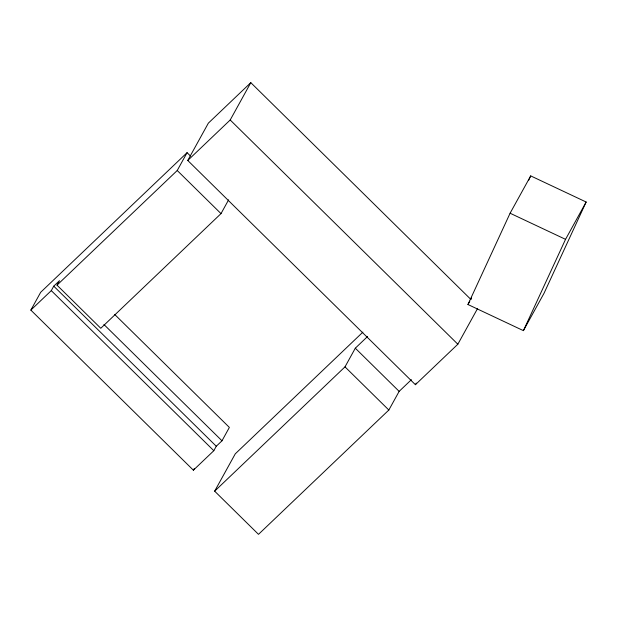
<?xml version="1.0" encoding="UTF-8"?>
<svg xmlns="http://www.w3.org/2000/svg" width="617" height="617" viewBox="0 0 617 617"><rect width="100%" height="100%" fill="white"/><g stroke="black" fill="none" stroke-linecap="round" stroke-linejoin="round"><path stroke-width="0.93" d="M467.956 304.52L510.097 213.227L530.705 175.899L586.15 202.014L544.009 293.314L523.401 330.643L467.956 304.52L469.784 301.204M528.692 180.241L530.705 175.899M523.401 330.643L565.542 239.342L586.15 202.014M114.739 314.508L229.37 427.419L221.989 440.793L216.274 446.245L213.814 450.703L193.376 470.193L30.85 310.104L40.691 292.273L187.074 152.669L190.499 156.039M30.85 310.104L51.288 290.615L53.748 286.157L59.463 280.704L57.003 285.162L100.779 328.283L221.009 213.621L228.614 199.839M57.003 285.162L177.233 170.5L187.074 152.669M477.543 308.554L457.845 344.224L415.403 384.7L187.761 160.466L208.361 123.138L250.81 82.655L470.91 299.469M187.761 160.466L230.203 119.983L250.81 82.655M193.376 470.193L194.27 468.573M411.4 379.679L399.145 391.371L388.841 410.035L258.5 534.345L214.662 491.163L235.27 453.834L362.889 332.131M214.662 491.163L345.003 366.86L355.307 348.196L367.57 336.504M415.403 384.7L416.298 383.08M470.702 299.546L471.619 297.888M510.097 213.227L565.542 239.342M230.203 119.983L457.845 344.224M177.233 170.5L221.009 213.621M355.307 348.196L399.145 391.371M345.003 366.86L388.841 410.035M103.926 324.496L221.989 440.793M53.748 286.157L216.274 446.245M51.288 290.615L213.814 450.703"/></g></svg>
